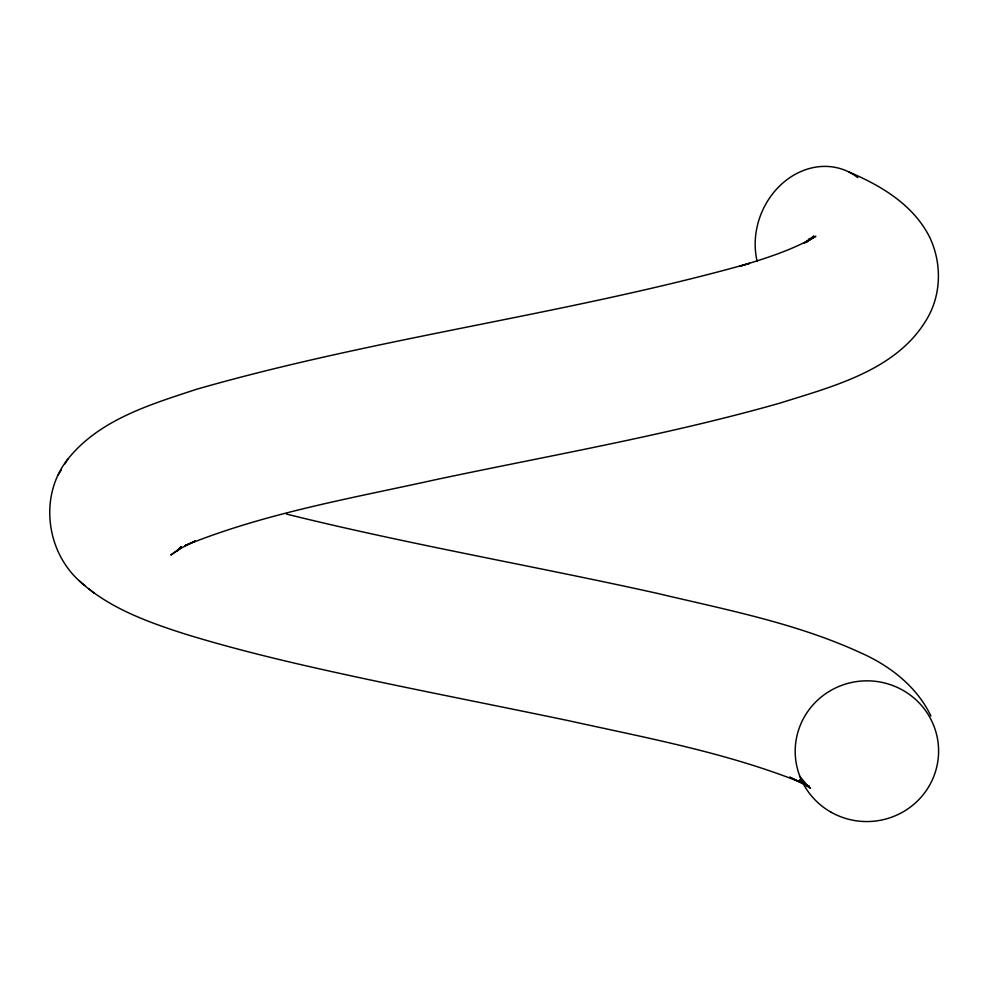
<?xml version="1.0" encoding="UTF-8"?>
<svg xmlns="http://www.w3.org/2000/svg" width="988" height="988" viewBox="0 0 988 988"><rect width="100%" height="100%" fill="white"/><g stroke="black" fill="none" stroke-linecap="round" stroke-linejoin="round"><path stroke-width="1.48" d="M809.382 240.208L813.865 236.021L804.071 243.209L815.853 236.268C792.129 250.236 765.564 258.313 739.407 266.365L749.472 263.351C567.359 314.406 378.528 337.093 196.674 389.235C150.435 404.487 99.38 419.554 67.777 459.222C37.655 497.174 46.621 556.442 84.77 585.427M64.936 463.829L67.777 459.222M58.317 474.759L61.194 470.078M807.962 240.961L809.691 238.503L807.171 241.961M181.15 546.562L177.408 550.711L181.397 547.179L170.838 555.021L181.903 547.71L195.303 540.979L185.089 545.549C265.574 512.908 351.851 498.261 436.276 479.538C551.082 455.233 667.024 435.214 780.026 403.092C834.193 385.962 899.463 369.71 928.695 315.814C941.725 291.386 941.379 261.116 929.251 236.391C912.998 204.664 880.765 185.386 848.964 172.048M286.483 514.081C409.069 544.462 533.619 565.914 656.872 593.257C725.575 609.645 796.044 623.058 860.585 652.759C889.842 665.665 917.025 686.672 930.918 716.065M801.132 782.447C726.192 752.56 646.374 737.888 567.878 720.536C497.112 705.753 426.137 691.971 355.458 676.78C297.536 664.269 239.701 650.919 183.064 633.394C146.187 621.452 108.31 607.583 79.312 580.895M802.491 783.089L809.296 786.275L789.708 777.161L804.516 784.534M805.726 785.262L810.543 788.226L799.65 779.816L808.641 786.942L799.539 776.099M88.957 588.897L94.292 593.319M757.166 261.425A71.704 61.491 -68.1 0 1 784.101 181.953A71.704 61.491 -68.1 0 1 857.794 177.642M831.056 812.198A71.704 70.358 -2.7 0 0 938.6 751.065A71.704 70.358 -2.7 0 0 831.056 690.316A71.704 70.358 -2.7 0 0 831.056 812.198"/></g></svg>
